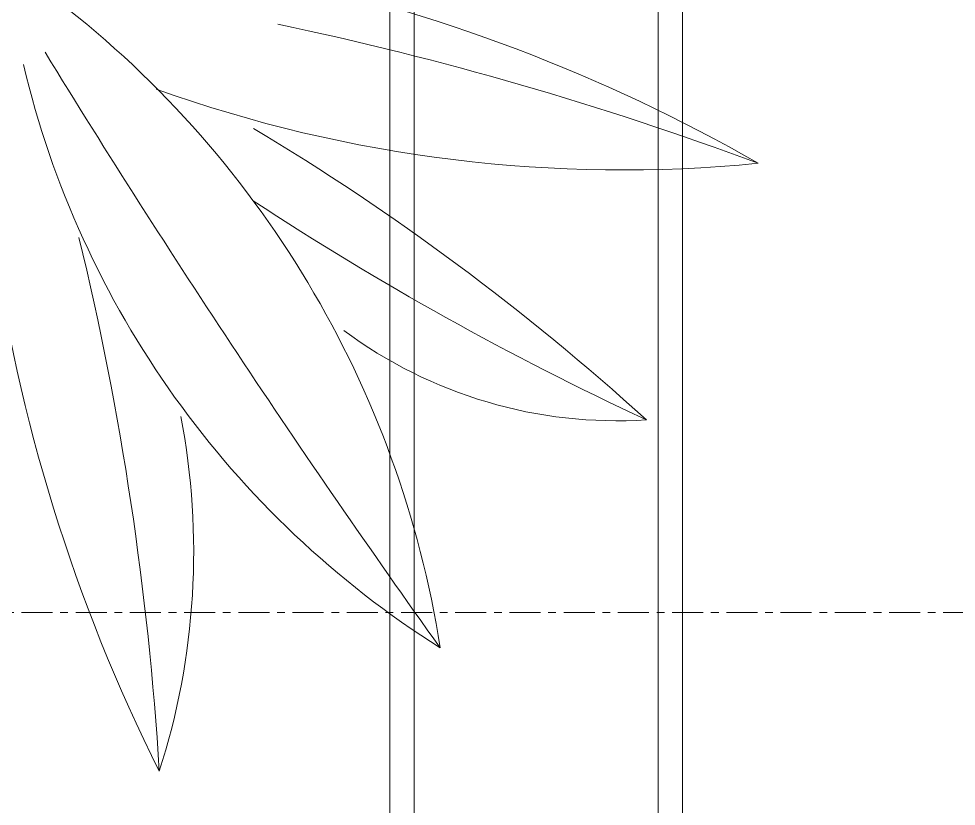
# Model space of a CAD drawing. Header units: millimetres. Extents: x 46079 to 131409, y 40831 to 60403.
# Drawn here: x 119731.3 to 120115.5, y 51357.5 to 51680.2 of the extents above; entities that cross this region are included whole.
import ezdxf

# ---------------------------------------------------------------- set-up
doc = ezdxf.new("R2010")
doc.units = ezdxf.units.MM
doc.linetypes.add('Grid Line', pattern=[22.225, 12.7, -3.175, 3.175, -3.175])
for name, color, linetype, lineweight in [('A-WALL', 113, 'Continuous', 18), ('G-IMPT', 8, 'Continuous', 18), ('L-PLNT', 71, 'Continuous', 18), ('S-GRID-1', 1, 'Grid Line', 9)]:
    doc.layers.add(name, color=color, linetype=linetype, lineweight=lineweight)

# ---------------------------------------------------------------- blocks, each defined once
blk = doc.blocks.new('CAY DUA VAN PHAT - CAY DUA VAN PHAT_dwg-2253781-TKCS_BỂ NƯỚC NGẦM - MẶT BẰNG NẮP BỂ')
at = {"layer": 'G-IMPT'}
for centre, radius, start, end in [((719.28, -637.76), 1417.71, 63.40929, 82.21971), ((594.66, -15.71), 778.16, 32.2613, 76.62972), ((-3577.96, -6349.72), 8299.95, 54.408023, 58.453572), ((1382.22, 1223.79), 834.25, 217.05305, 261.06763), ((1507.96, 3142.58), 2517.31, 256.40514, 266.49049), ((-274.88, 250.43), 1135.91, 354.36811, 19.65628), ((1173.75, 1190.33), 588.57, 259.15117, 287.81968), ((2056.69, 827.62), 1384.56, 191.63825, 209.82735), ((2568.48, 1594.88), 2029.53, 210.89916, 222.23434), ((-1244.63, -845.07), 2548.61, 24.96732, 33.2653), ((3456.52, 1105.47), 2774.75, 191.90827, 200.38503), ((691.37, 254.84), 375.22, 356.31182, 36.63775)]:
    blk.add_arc(centre, radius, start, end, dxfattribs=at)
blk = doc.blocks.new('CAY DUA VAN PHAT - CAY DUA VAN PHAT_dwg-V44-TKCS_BỂ NƯỚC NGẦM - MẶT BẰNG NẮP BỂ')
at = {"layer": 'G-IMPT'}
for centre, radius, start, end in [((719.28, -637.76), 1417.71, 63.40929, 82.21971), ((594.66, -15.71), 778.16, 32.2613, 76.62972), ((-3577.96, -6349.72), 8299.95, 54.408023, 58.453572), ((1382.22, 1223.79), 834.25, 217.05305, 261.06763), ((1507.96, 3142.58), 2517.31, 256.40514, 266.49049), ((-274.88, 250.43), 1135.91, 354.36811, 19.65628), ((1173.75, 1190.33), 588.57, 259.15117, 287.81968), ((2056.69, 827.62), 1384.56, 191.63825, 209.82735), ((2568.48, 1594.88), 2029.53, 210.89916, 222.23434), ((-1244.63, -845.07), 2548.61, 24.96732, 33.2653), ((3456.52, 1105.47), 2774.75, 191.90827, 200.38503), ((691.37, 254.84), 375.22, 356.31182, 36.63775)]:
    blk.add_arc(centre, radius, start, end, dxfattribs=at)
blk = doc.blocks.new('CAY DUA VAN PHAT - CAY DUA VAN PHAT-V45-TKCS_BỂ NƯỚC NGẦM - MẶT BẰNG NẮP BỂ')
at = {"extrusion": (0, 0, -1), "xscale": 0.5, "yscale": 0.5, "zscale": -0.5, "rotation": 180}
for name in ['CAY DUA VAN PHAT - CAY DUA VAN PHAT_dwg-2253781-TKCS_BỂ NƯỚC NGẦM - MẶT BẰNG NẮP BỂ', 'CAY DUA VAN PHAT - CAY DUA VAN PHAT_dwg-V44-TKCS_BỂ NƯỚC NGẦM - MẶT BẰNG NẮP BỂ']:
    blk.add_blockref(name, (151.82, 370.52), dxfattribs=at)

msp = doc.modelspace()

# ---------------------------------------------------------------- linework, layer by layer
at = {"layer": 'A-WALL'}
for p, q in [((119893.35, 50657.93), (119893.35, 55286.31)), ((119993.35, 55286.31), (119993.35, 50557.93)), ((119883.35, 50667.93), (119883.35, 55276.31)), ((120003.35, 55276.31), (120003.35, 50547.93))]:
    msp.add_line(p, q, dxfattribs=at)
at = {"layer": 'S-GRID-1'}
msp.add_line((127479.4, 51436.94), (108126.99, 51436.94), dxfattribs=at)

# ---------------------------------------------------------------- block references
at = {"layer": 'L-PLNT', "rotation": 270.0000000000003}
msp.add_blockref('CAY DUA VAN PHAT - CAY DUA VAN PHAT-V45-TKCS_BỂ NƯỚC NGẦM - MẶT BẰNG NẮP BỂ', (119733.35, 51896.94), dxfattribs=at)

doc.saveas('drawing.dxf')
